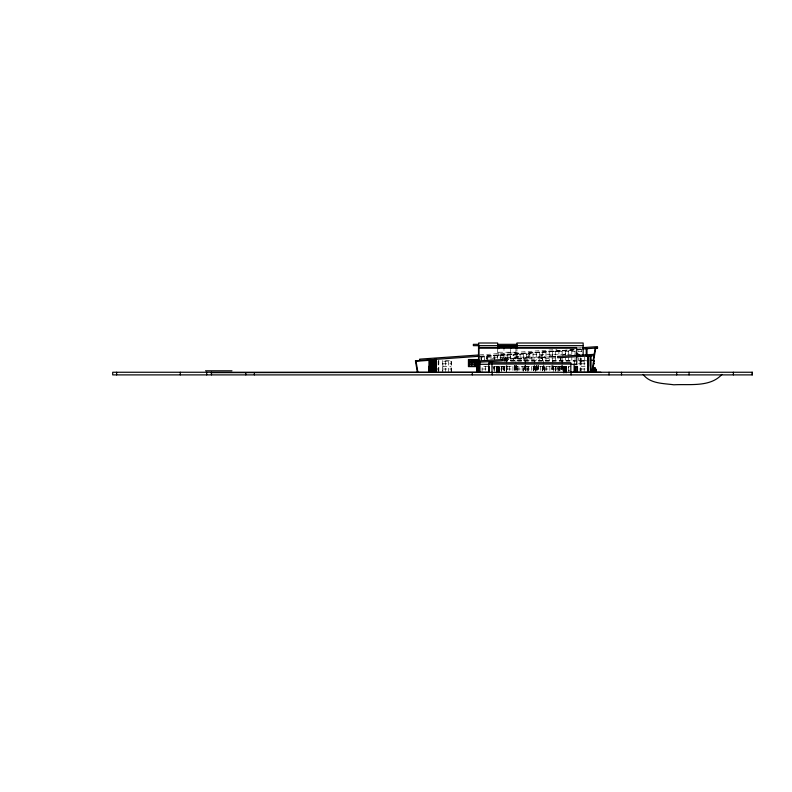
<?xml version="1.0" encoding="UTF-8"?>
<svg xmlns="http://www.w3.org/2000/svg" width="792" height="792" viewBox="0 0 792 792"><rect width="100%" height="100%" fill="white"/><g stroke="black" fill="none" stroke-linecap="round" stroke-linejoin="round"><path stroke-width="0.59" stroke-dasharray="3.96 2.97" d="M478.14 360.4L481.417 358.41L484.684 360.4M492.03 359.162L494.485 357.677L496.93 359.162M508.434 359.053L505.167 357.073L501.89 359.053L508.434 359.053L508.434 359.578L501.89 359.578M514.958 358.311L518.225 356.331L521.502 358.845L514.958 358.845L514.958 358.311L521.502 358.311M525.561 357.717L528.838 355.737L532.105 358.241L525.561 358.241L525.561 357.717L532.105 357.717M538.629 356.974L541.906 354.994L545.173 357.509L538.629 357.509L538.629 356.974L545.173 356.974M549.311 356.37L552.588 354.39L555.855 356.905L549.311 356.905L549.311 356.37L555.855 356.37M562.379 355.638L565.656 353.648L568.923 355.638M480.595 356.4L581.774 349.044M479.368 356.766L575.061 349.807L575.061 354.272L513.642 354.281L513.642 360.31M479.744 354.915L557.004 349.48M577.843 348.005L581.526 347.747M479.843 356.232L582.209 349.024M479.843 356.756L582.15 349.549M503.326 359.499L556.4 356.499M503.405 360.825L556.469 357.826M551.034 351.618L575.061 351.618M581.526 351.618L578.289 351.618L578.289 349.579L581.526 349.341L581.526 354.272M498.772 352.222L515.919 352.222M498.772 355.093L515.919 355.093M479.368 357.152L555.667 357.152M523.354 357.717L523.957 357.717L523.957 360.588M486.437 358.241L487.04 358.241M504.959 358.241L505.563 358.241M523.354 358.241L523.957 358.241M541.758 358.241L542.362 358.241M503.742 358.657L516.958 358.657L516.958 349.292M586.704 360.31L578.289 360.31L578.289 357.152M503.613 360.588L586.476 360.588M503.722 361.221L588.07 361.221M442.886 363.815L451.093 363.815M578.388 363.815L580.051 363.815M581.16 363.815L588.07 363.815M442.886 366.419L451.093 366.419M487.803 366.419L482.09 366.419L482.09 371.616M497.01 366.419L494.515 366.419L494.515 371.616M500.504 366.419L506.751 366.478M507.217 366.419L524.631 366.419M525.72 366.419L552.341 366.419M561.825 366.478L553.024 366.478L553.153 372.111M570.844 366.419L568.349 366.419L568.349 371.616M581.16 366.419L588.07 366.419M514.84 366.617L517.216 366.617M553.153 366.617L558.043 366.617L558.043 372.111M564.785 366.617L559.894 366.617L559.894 371.012M491.951 366.884L493.802 366.884L493.802 371.715M503.851 366.884L501.999 366.884L501.999 371.715M528.214 366.884L523.106 366.884L523.126 371.498M555.934 366.884L557.786 366.884L557.786 371.715M562.013 366.884L560.162 366.884L560.162 371.715M435.649 369.013L438.144 369.013M442.886 369.013L451.093 369.013M482.09 369.013L486.971 369.013M500.504 369.013L506.217 369.013M507.217 369.013L515.424 369.013M516.424 369.013L524.631 369.013M525.72 369.013L533.927 369.013M534.927 369.013L543.134 369.013M544.134 369.013L552.341 369.013M553.341 369.013L561.548 369.013M581.16 369.013L586.12 369.013M569.29 370.131L568.745 370.131L569.101 371.438M568.834 370.805L569.369 370.805M584.753 357.152L584.753 360.31M584.179 361.221L584.179 371.616M581.526 358.202L581.526 360.31M581.16 361.221L581.16 371.616M580.714 357.717L580.714 360.588M580.556 360.588L580.556 371.082M580.11 358.241L580.11 360.588M580.051 361.221L580.051 371.616M575.061 358.202L575.061 360.31L503.95 360.31L503.979 349.351M574.339 361.221L574.339 363.815M571.824 350.044L571.824 354.272M571.824 357.152L571.824 360.31M568.597 350.282L568.597 354.272M568.597 357.152L568.597 360.31M568.438 366.884L568.438 371.715M565.656 353.648L565.656 355.638M565.359 350.519L565.359 354.272M565.359 357.152L565.359 360.31M562.28 366.617L562.28 371.012M562.132 350.747L562.132 354.272M562.132 357.152L562.132 360.31M562.142 360.588L562.142 364.082M562.142 365.251L562.142 372.25M562.043 360.588L562.043 364.082M562.043 365.251L562.043 372.25M561.548 365.835L561.548 371.616M560.875 357.717L560.875 360.588M560.271 357.717L560.271 360.588M559.766 366.478L559.766 371.092M559.053 366.419L559.053 371.616M558.895 350.985L558.895 354.272M558.182 366.478L558.182 371.092M555.836 366.419L555.934 371.715M555.667 351.222L555.667 360.31M555.667 366.617L555.667 372.111M555.538 366.617L555.538 372.111M555.271 371.715L555.271 366.884L553.42 366.884L553.42 371.715M553.341 365.835L553.341 371.616M552.836 360.588L552.836 364.082M552.836 365.251L552.836 372.25M552.588 354.39L552.588 356.905M552.43 351.46L552.43 360.31M552.341 365.835L552.341 371.616M551.767 365.449L551.767 371.111M549.846 366.419L549.846 371.616M549.202 351.688L549.202 360.31M546.628 366.419L546.628 371.616M545.965 351.925L545.965 360.31M544.975 366.478L544.975 371.092M544.846 371.012L544.846 366.617L542.471 366.617L542.471 371.012M544.579 371.715L544.579 366.884L542.728 366.884L542.728 371.715M544.134 365.835L544.134 371.616M543.629 360.588L543.629 364.082M543.629 365.251L543.629 372.25M543.134 365.835L543.134 371.616M542.738 352.163L542.738 360.31M542.362 360.588L542.362 357.717L541.758 357.717L541.758 360.588M542.332 366.478L542.332 372.25M541.906 354.994L541.906 357.509M540.639 366.419L540.639 371.616M539.5 352.4L539.5 360.31M538.332 365.28L538.332 371.418M538.065 365.28L538.065 371.418M537.422 366.419L537.422 371.616M536.877 365.28L536.877 372.646M536.61 365.28L536.61 371.418M536.273 352.628L536.273 360.31M536.125 366.478L536.125 371.092M535.986 371.012L535.986 366.617L533.61 366.617L533.61 371.012M535.729 371.715L535.729 366.884L533.877 366.884L533.877 371.715M534.927 365.835L534.927 371.616M534.432 360.588L534.432 364.082M534.432 365.251L534.432 372.25M533.927 365.835L533.927 371.616M533.481 366.478L533.481 372.25M533.036 352.866L533.036 360.31M531.432 366.419L531.432 371.616M529.808 353.103L529.808 360.31M528.838 355.737L528.838 358.241M528.214 366.419L528.214 371.616M528.056 367.023L528.056 372.517M527.858 372.111L527.858 367.29L526.037 367.29L526.037 370.903M526.571 353.341L526.571 360.31M525.72 365.835L525.749 372.517M525.621 367.023L525.621 371.418M525.383 370.903L525.383 367.29L523.562 367.29L523.562 370.903M525.225 360.588L525.225 364.082M525.225 365.251L525.225 372.25M525.126 360.588L525.126 364.082M525.126 365.251L525.126 372.25M524.631 365.835L524.631 371.616M523.344 353.569L523.354 360.588M523.235 367.023L523.294 372.517M522.136 366.419L522.136 371.616M520.106 353.806L520.106 360.31M518.918 366.419L518.918 371.616M518.225 356.331L518.225 358.845M517.354 366.478L517.354 371.092M516.958 371.715L516.958 366.884L515.107 366.884L515.107 371.715M516.879 354.044L516.879 360.31M516.424 365.835L516.424 371.616M516.275 365.28L516.275 371.418M515.919 349.351L515.919 357.964L498.772 357.964L498.772 347.629M515.919 360.588L515.919 364.082M515.919 365.251L515.919 372.25M515.424 365.835L515.424 371.616M514.82 365.28L514.82 371.418M514.711 366.478L514.711 372.25M514.553 365.28L514.553 371.418M512.929 366.419L512.929 371.616M510.701 349.351L510.701 357.964M510.414 354.509L510.414 360.31M509.711 366.419L509.711 371.616M507.177 354.747L507.177 360.31M507.217 365.835L507.217 371.616M506.712 360.588L506.712 364.082M506.712 365.251L506.712 372.25M506.623 372.111L506.623 366.617L501.732 366.617L501.732 372.111M506.355 371.715L506.355 366.884L504.504 366.884L504.504 371.715M506.217 365.835L506.217 371.616M505.563 360.588L505.563 357.717L504.959 357.717L504.959 360.588M505.167 357.073L505.167 359.578M504.247 366.617L504.247 372.111M504.108 366.617L504.108 372.111M503.722 366.419L503.851 371.715M501.603 366.478L501.603 371.092M500.712 355.222L500.712 360.31M497.633 349.193L497.722 358.657M497.485 355.45L497.485 357.152M494.485 357.677L494.485 359.657M494.248 355.687L494.248 360.31M494.198 366.478L494.198 371.092M494.06 366.617L494.06 372.111M491.02 355.925L491.02 360.31M487.783 356.162L487.783 360.31M487.04 359.627L487.04 357.717L486.437 357.717L486.437 360.588M485.308 366.419L485.308 371.616M484.555 356.39L484.555 360.31M481.417 358.41L481.417 360.4M481.318 356.628L481.318 360.31M451.598 372.25L451.598 360.588L442.391 360.588L442.391 372.25M451.093 371.616L451.093 361.221L442.886 361.221L442.886 371.616M448.599 361.221L448.599 371.616M445.381 361.221L445.381 371.616M438.847 360.32L438.847 371.052M438.639 360.588L438.639 372.25M438.144 361.221L438.144 371.616"/><path stroke-width="1.19" d="M428.729 372.25L428.729 366.419L436.204 366.478M433.927 359.499L436.204 359.311L436.204 359.835L415.523 361.3M586.417 348.688L586.417 355.697L586.417 348.728L586.971 348.688L586.971 355.687M590.515 372.25L590.515 356.143L586.417 356.133M478.645 345.658L478.724 362.211M593.159 360.35L595.218 348.074M595.742 348.074L591.703 372.25L592.347 372.359L594.327 360.499L590.387 360.35M721.938 374.398C710.246 387.486 689.594 383.892 673.853 384.793C663.28 383.318 650.123 383.793 643.094 374.398M582.744 347.658L597.455 346.629L597.554 347.945L595.158 348.628M582.744 348.985L597.554 347.945M478.645 344.332L473.359 344.332L473.359 345.658L583.15 345.658M497.633 344.332L516.958 344.332M497.722 345.787L516.958 345.787M478.645 347.54L576.744 347.54L576.744 364.459L574.101 364.459M478.645 348.074L576.744 348.074M576.338 355.034L579.605 355.034L576.338 353.044L576.338 355.558L579.605 355.558M590.387 356.37L590.387 366.26M436.204 360.588L429.373 360.588L429.442 367.587M468.943 361.498L477.526 361.498M429.739 362.201L435.838 362.201M478.012 362.627L478.645 362.627M478.012 362.934L478.645 362.934M468.943 363.073L477.526 363.073M429.739 363.498L435.838 363.498M593.545 363.647L594.327 363.647M488.783 364.053L570.834 364.053M479.972 364.31L488.545 364.31M570.626 364.31L576.744 364.31M468.943 364.657L477.526 364.657M429.739 364.805L435.838 364.805M436.075 366.617L436.075 372.111M478.041 366.617L468.428 366.617L468.428 359.538L478.041 359.538L478.012 368.3L478.645 368.3M574.952 366.617L577.338 366.617L577.338 372.111L574.952 372.111M428.729 366.736L429.373 366.736M592.654 367.676L595.01 367.676M478.012 367.993L478.645 367.993M429.739 368.032L435.838 368.032M592.961 368.151L595.158 368.151M592.931 368.31L595.257 368.31M592.792 368.825L595.683 368.825M587.743 369.31L588.298 369.27L588.298 356.083M592.683 369.3L596.039 369.3M429.739 369.329L435.838 369.329M591.951 369.834L596.267 369.834M591.911 370.418L596.346 370.418M429.739 370.626L435.838 370.626M205.524 370.805L231.967 370.805M591.951 371.002L596.267 371.002M592.079 371.547L596.039 371.547M428.729 371.933L429.373 371.933M587.872 372.111L587.466 368.092M591.852 372.022L595.683 372.022M488.595 372.25L112.702 372.25L112.702 374.893L752.4 374.893L752.4 372.25L570.705 372.25M592.941 372.379L595.208 372.379M499.069 372.517L496.653 372.517L496.723 367.023M563.815 372.517L566.231 372.517M210.642 372.646L600.831 372.25M593.574 361.033L594.218 361.142M591.812 371.606L592.446 371.715M415.958 360.736L417.879 372.21L417.354 372.25L415.434 360.776L478.645 356.321L478.556 355.004L419.661 359.152L419.76 360.469M576.744 355.351L576.823 356.667M752.153 372.25L752.162 374.893M733.412 372.25L733.412 374.893M689.07 372.25L689.07 374.893M676.675 372.25L676.675 374.893M621.512 372.25L621.512 374.893M609.038 372.25L609.038 374.893M590.911 372.25L590.911 355.588L590.387 355.588L590.387 372.25M588.001 369.31L588.001 372.25M587.872 368.785L587.872 372.25M587.743 356.083L587.743 372.25M587.605 368.815L587.605 372.111M583.15 355.133L583.15 343.005L516.958 343.005L516.958 348.124M577.467 372.25L577.467 366.478L574.824 366.478L574.824 372.25M574.101 364.31L574.101 372.25M571.101 372.646L571.082 374.893M570.834 372.646L570.834 362.736L488.783 362.736L488.783 372.646M566.339 372.646L566.359 366.884L563.736 366.884L563.736 372.646M566.161 367.023L566.161 372.517M563.755 366.884L563.755 372.646M515.919 348.401L515.919 346.48L498.772 346.48L498.772 348.401M510.701 346.48L510.701 348.401M503.979 346.48L503.979 348.401M499.178 372.646L499.198 366.884L496.564 366.884L496.584 372.646M499 367.023L499 372.517M497.722 348.124L497.633 343.005L478.645 343.005L478.645 372.25M492.228 372.646L492.228 374.893M491.981 362.736L491.981 372.646M489.04 366.478L489.04 372.25M479.972 372.25L479.972 362.221L478.388 362.221L478.388 372.25M478.526 345.658L478.517 372.25M478.14 360.4L478.14 360.924M477.358 372.25L477.358 362.587L476.833 362.587L476.833 372.25M474.913 359.915L474.913 361.498M474.913 363.073L474.913 366.231M472.319 372.646L472.319 374.893M471.557 359.915L471.557 361.498M471.557 363.073L471.557 366.231M436.204 359.311L436.204 372.25M436.075 366.478L436.075 372.25M433.976 360.904L433.976 366.102M433.976 366.736L433.976 371.933M431.59 360.904L431.59 366.102M431.59 366.736L431.59 371.933M254.38 372.646L254.38 374.893M245.807 372.646L245.807 374.893M211.474 372.25L211.474 374.893M206.682 372.25L206.682 374.893M180.289 372.25L180.289 374.893M116.602 372.25L116.602 374.893M429.373 359.885L429.373 372.25L429.373 359.885M502.326 359.558L470.656 361.35L470.725 362.667L502.405 360.875L502.326 359.558M594.257 354.361L557.627 356.43L557.707 357.756L594.337 355.677L594.257 354.361M477.526 359.915L468.943 359.915L468.943 366.231L477.526 366.231L477.526 359.915M435.838 360.904L429.739 360.904L429.739 366.102L435.838 366.102L435.838 360.904M435.838 366.736L429.739 366.736L429.739 371.933L435.838 371.933L435.838 366.736M577.071 366.884L575.22 366.884L575.22 371.715L577.071 371.715L577.071 366.884M498.742 367.29L496.911 367.29L496.911 372.111L498.742 372.111L498.742 367.29M565.904 367.29L564.082 367.29L564.082 372.111L565.904 372.111L565.904 367.29"/></g></svg>
